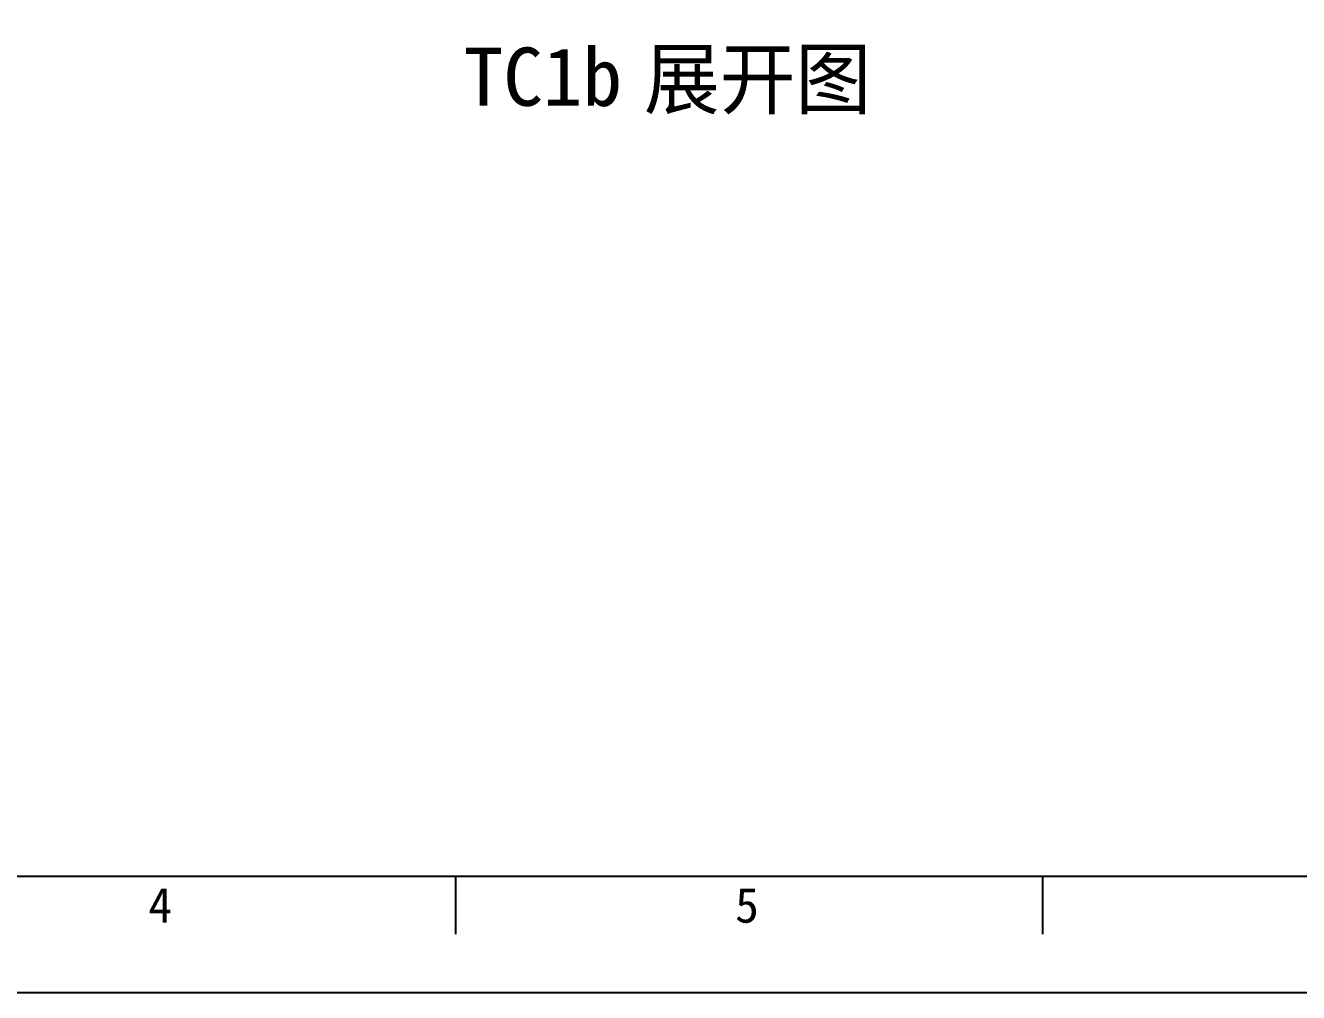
# Model space of a CAD drawing. Header units: metres. Extents: x 46426 to 130526, y 61608 to 121008.
# Drawn here: x 65381 to 76309, y 61608 to 69913 of the extents above; entities that cross this region are included whole.
import ezdxf

# ---------------------------------------------------------------- set-up
doc = ezdxf.new("R2010")
doc.units = ezdxf.units.M
for name, color, linetype in [('MC_NAME', 7, 'Continuous'), ('TEXT2', 7, 'Continuous'), ('TK', 7, 'Continuous')]:
    doc.layers.add(name, color=color, linetype=linetype)

# ---------------------------------------------------------------- blocks, each defined once
blk = doc.blocks.new('TK-A1')
at = {"layer": 'TK'}
for p, q in [((226.5, 5), (226.5, 10)), ((276.88, 5), (276.88, 10)), ((0, 0), (841, 0))]:
    blk.add_line(p, q, dxfattribs=at)
blk.add_lwpolyline([(831, 584), (25, 584), (25, 10), (831, 10)], close=True, dxfattribs=at)
for s, p in [('4', (200.1, 6)), ('5', (250.47, 6))]:
    blk.add_text(s, height=3, dxfattribs=at).set_placement(p)

msp = doc.modelspace()

# ---------------------------------------------------------------- block references
at = {"xscale": 100, "yscale": 100, "zscale": 100}
msp.add_blockref('TK-A1', (46426, 61608), dxfattribs=at)

# ---------------------------------------------------------------- texts
at = {"layer": 'MC_NAME'}
msp.add_text('TC1b', height=500, dxfattribs=at).set_placement((69142.56, 69223.14))
at = {"layer": 'TEXT2'}
msp.add_text('展开图', height=500, dxfattribs=at).set_placement((70690.75, 69205.57, 85.33))

doc.saveas('drawing.dxf')
